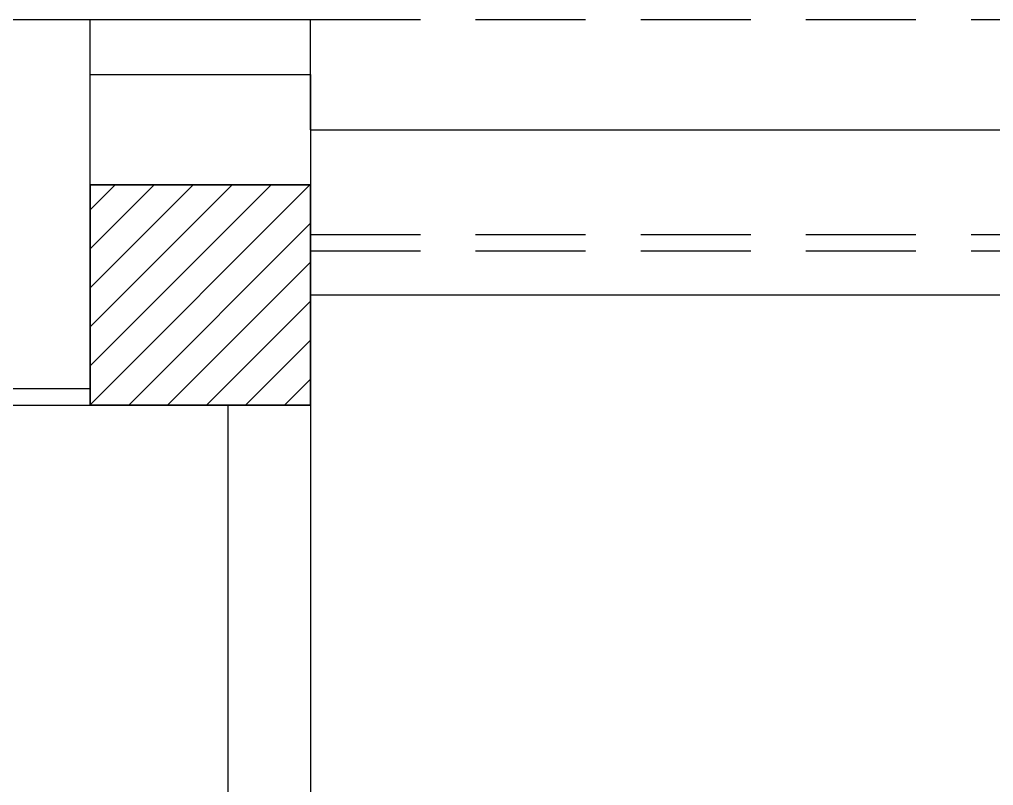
# Model space of a CAD drawing. Extents: x -9 to 600, y -23 to 65.
# Drawn here: x 272.435 to 274.204, y 52.257 to 53.648 of the extents above; entities that cross this region are included whole.
import ezdxf

# ---------------------------------------------------------------- set-up
doc = ezdxf.new("R2010")
doc.units = 0
doc.header["$LTSCALE"] = 0.8
doc.header["$MEASUREMENT"] = 0
doc.linetypes.add('HIDDEN', pattern=[0.375, 0.25, -0.125])
doc.layers.get('0').update_dxf_attribs({"color": 3, "linetype": 'CONTINUOUS'})
doc.layers.add('Desenho base', color=7, linetype='CONTINUOUS')

# ---------------------------------------------------------------- blocks, each defined once
blk = doc.blocks.new('*X15')
at = {"color": 0}
for p, q in [((15.8, 29.8007), (16.1993, 30.2)), ((15.8, 29.8714), (16.1286, 30.2)), ((15.8, 29.9421), (16.0579, 30.2)), ((15.8, 30.0128), (15.9872, 30.2)), ((15.8, 30.0836), (15.9164, 30.2)), ((15.8, 30.1543), (15.8457, 30.2)), ((15.87, 29.8), (16.2, 30.13)), ((15.9407, 29.8), (16.2, 30.0593)), ((16.0114, 29.8), (16.2, 29.9886)), ((16.0821, 29.8), (16.2, 29.9179)), ((16.1528, 29.8), (16.2, 29.8472))]:
    blk.add_line(p, q, dxfattribs=at)

msp = doc.modelspace()

# ---------------------------------------------------------------- linework, layer by layer
at = {"layer": 'Desenho base'}
for p, q in [((266.2635, 53.648), (272.5635, 53.648)), ((272.5635, 53.648), (272.9635, 53.648)), ((272.5635, 53.348), (272.5635, 53.648)), ((272.9635, 53.448), (272.9635, 53.648)), ((272.9635, 53.448), (308.5635, 53.448)), ((272.9635, 53.348), (272.5635, 53.348)), ((272.5635, 53.348), (272.5635, 52.948)), ((272.9635, 52.948), (272.9635, 53.348)), ((272.9635, 53.148), (278.5635, 53.148)), ((266.9635, 52.978), (272.5635, 52.978)), ((266.9635, 52.948), (272.5635, 52.948)), ((272.5635, 52.948), (272.9635, 52.948)), ((272.8135, 52.948), (272.8135, 48.348)), ((272.9635, 52.948), (272.9635, 48.348))]:
    msp.add_line(p, q, dxfattribs=at)
at = {"layer": 'Desenho base', "linetype": 'HIDDEN'}
for p, q in [((272.9635, 53.648), (308.5635, 53.648)), ((272.9635, 53.258), (278.5635, 53.258)), ((272.9635, 53.228), (278.5635, 53.228))]:
    msp.add_line(p, q, dxfattribs=at)
at = {"layer": 'Desenho base'}
msp.add_lwpolyline([(272.5635, 53.348), (272.5635, 53.548), (272.9635, 53.548), (272.9635, 53.348)], dxfattribs=at)
msp.add_lwpolyline([(272.5635, 53.348), (272.9635, 53.348), (272.9635, 52.948), (272.5635, 52.948)], close=True, dxfattribs=at)

# ---------------------------------------------------------------- block references
msp.add_blockref('*X15', (256.7635, 23.148), dxfattribs=at)

doc.saveas('drawing.dxf')
